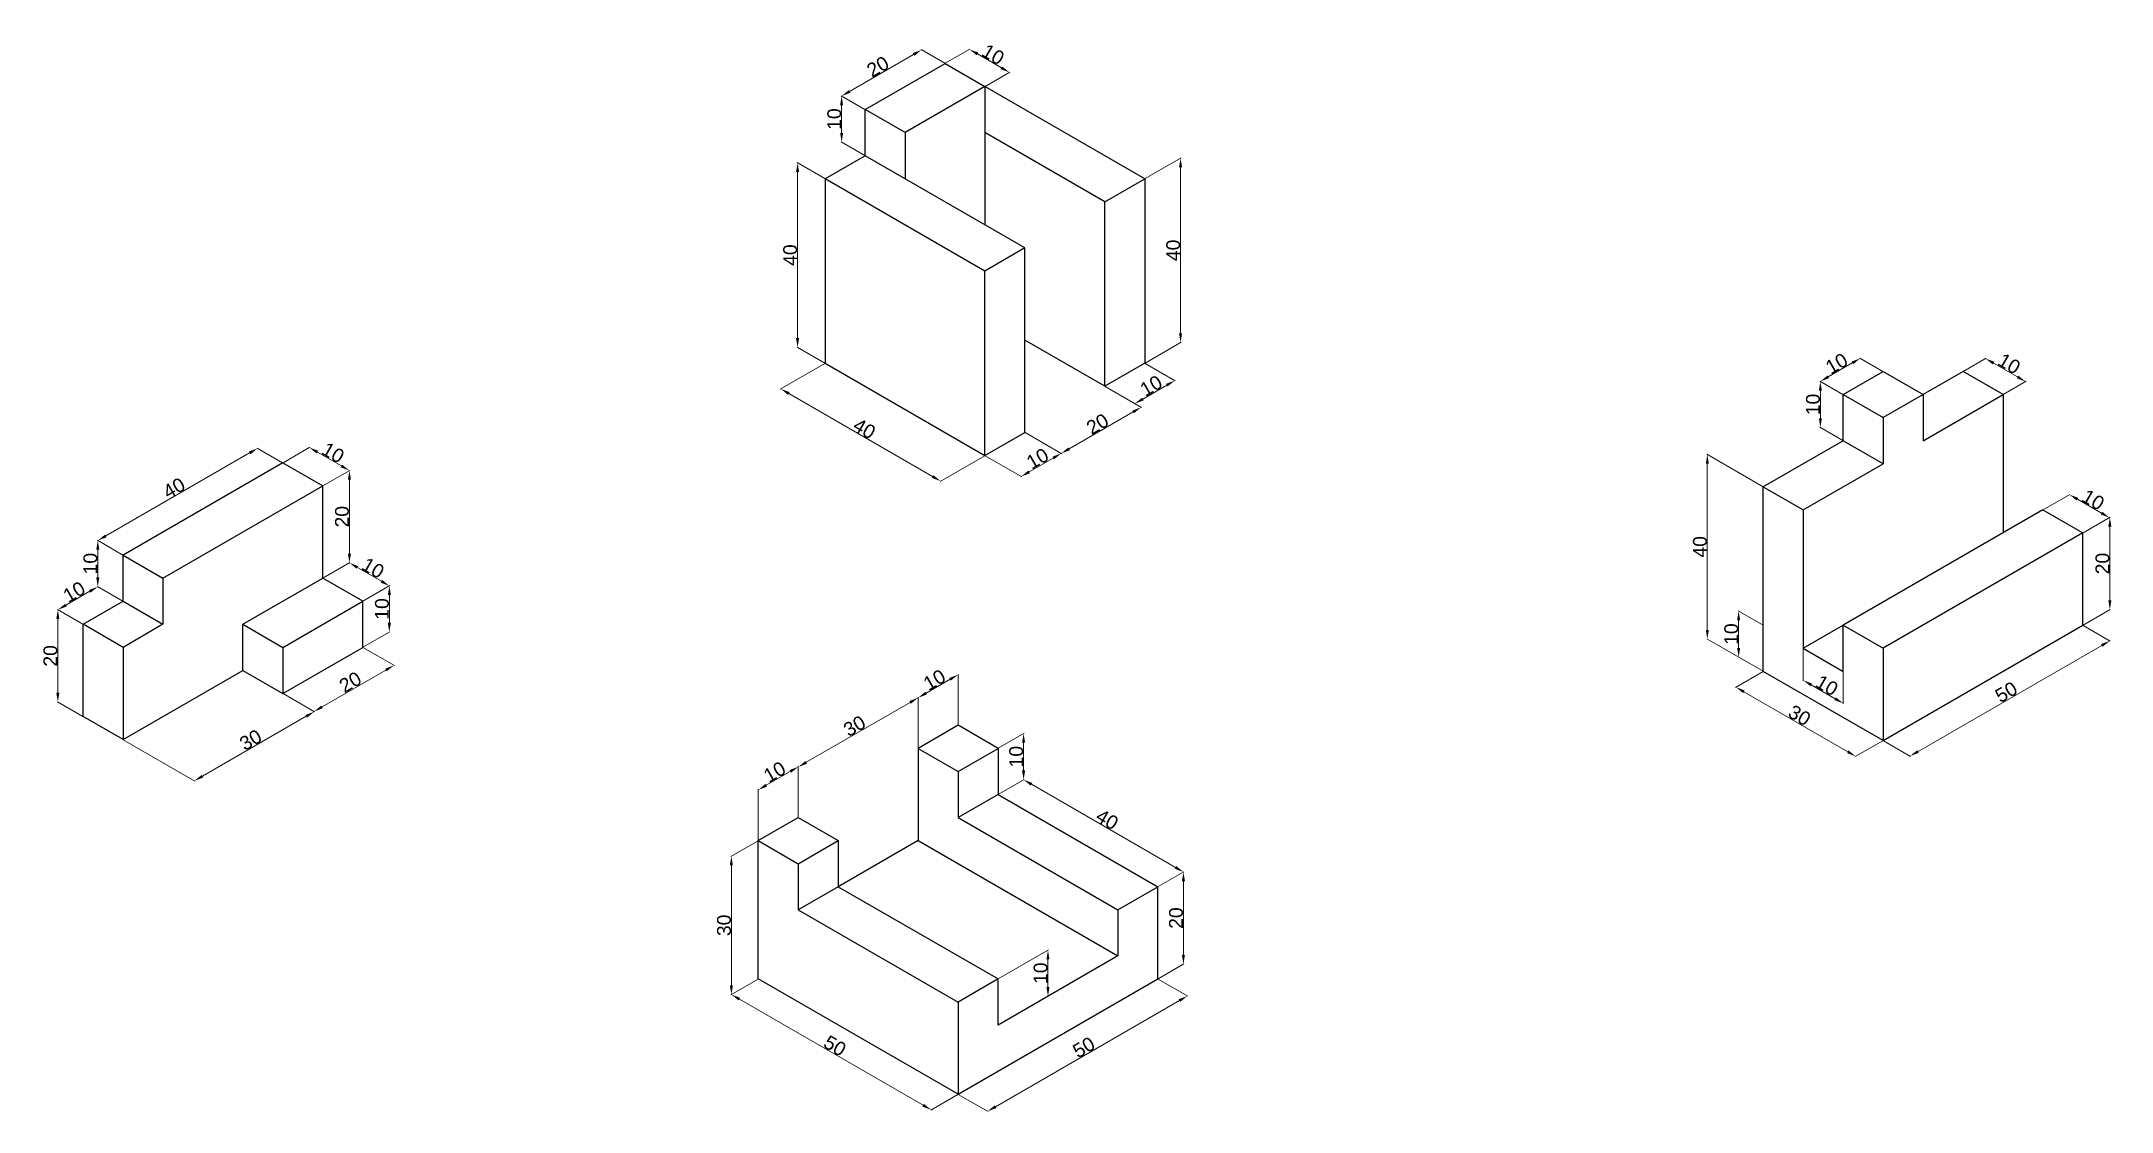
# Model space of a CAD drawing. Header units: millimetres. Extents: x -9 to 440, y -77 to 155.
import ezdxf

# ---------------------------------------------------------------- set-up
doc = ezdxf.new("R2010")
doc.units = ezdxf.units.MM
doc.header["$MEASUREMENT"] = 0
doc.layers.add('AM_5', color=3, linetype='Continuous', lineweight=15)
doc.styles.get("Standard").update_dxf_attribs({"font": 'arial.ttf'})
doc.dimstyles.new('AM_ANSI$0', dxfattribs={"dimtxt": 3, "dimasz": 2, "dimexe": 0.1, "dimexo": 0.05, "dimgap": 0.06, "dimtad": 1, "dimtoh": 1, "dimdec": 3, "dimzin": 9, "dimdsep": 46, "dimtxsty": 'Standard', "dimcen": 0, "dimclrd": 256, "dimclre": 256, "dimclrt": 2, "dimadec": 0, "dimazin": 2, "dimtp": 0.1, "dimtm": 0.1, "dimtfac": 0.71, "dimtdec": 3, "dimtofl": 0, "dimtmove": 0, "dimatfit": 3, "dimfxl": 1, "dimtolj": 1, "dimtzin": 7, "dimlwd": -1, "dimlwe": -1, "dimarcsym": 1})

# ---------------------------------------------------------------- blocks, each defined once
blk = doc.blocks.new('*D14')
at = {"layer": 'AM_5', "transparency": 16777216}
for p, q in [((43.28, 63.27), (49.1, 66.63)), ((50.74, 65.58), (55.93, 62.58)), ((51.94, 58.27), (57.76, 61.63))]:
    blk.add_line(p, q, dxfattribs=at)
for points in [[(50.9, 65.87), (50.57, 65.29), (49, 66.58)], [(56.1, 62.87), (55.77, 62.29), (57.66, 61.58)]]:
    blk.add_solid(points, dxfattribs=at)
at = {"layer": 'Defpoints', "color": 0, "transparency": 16777216}
for p in [(43.23, 63.25), (57.66, 61.58), (51.89, 58.25)]:
    blk.add_point(p, dxfattribs=at)
at = {"layer": 'AM_5', "color": 2, "transparency": 16777216, "insert": (54.13, 65.45), "char_height": 3, "attachment_point": 5, "rotation": 330}
blk.add_mtext('\\A1;10', dxfattribs=at)
blk = doc.blocks.new('*D16')
at = {"layer": 'AM_5', "transparency": 16777216}
for p, q in [((60.6, 33.27), (66.42, 36.63)), ((66.32, 34.58), (66.32, 28.58)), ((60.6, 23.27), (66.42, 26.63))]:
    blk.add_line(p, q, dxfattribs=at)
for points in [[(65.99, 34.58), (66.66, 34.58), (66.32, 36.58)], [(65.99, 28.58), (66.66, 28.58), (66.32, 26.58)]]:
    blk.add_solid(points, dxfattribs=at)
at = {"layer": 'Defpoints', "color": 0, "transparency": 16777216}
for p in [(60.55, 33.25), (60.55, 23.25), (66.32, 26.58)]:
    blk.add_point(p, dxfattribs=at)
at = {"layer": 'AM_5', "color": 2, "transparency": 16777216, "insert": (64.73, 31.58), "char_height": 3, "attachment_point": 5, "rotation": 90}
blk.add_mtext('\\A1;10', dxfattribs=at)
blk = doc.blocks.new('*D17')
at = {"layer": 'AM_5', "transparency": 16777216}
for p, q in [((51.94, 58.27), (57.76, 61.63)), ((57.66, 43.58), (57.66, 59.58)), ((51.94, 38.27), (57.76, 41.63))]:
    blk.add_line(p, q, dxfattribs=at)
for points in [[(57.33, 59.58), (58, 59.58), (57.66, 61.58)], [(57.33, 43.58), (58, 43.58), (57.66, 41.58)]]:
    blk.add_solid(points, dxfattribs=at)
at = {"layer": 'Defpoints', "color": 0, "transparency": 16777216}
for p in [(57.66, 61.58), (51.89, 58.25), (51.89, 38.25)]:
    blk.add_point(p, dxfattribs=at)
at = {"layer": 'AM_5', "color": 2, "transparency": 16777216, "insert": (56.07, 51.58), "char_height": 3, "attachment_point": 5, "rotation": 90}
blk.add_mtext('\\A1;20', dxfattribs=at)
blk = doc.blocks.new('*D18')
at = {"layer": 'AM_5', "transparency": 16777216}
for p, q in [((51.94, 38.27), (57.76, 41.63)), ((59.4, 40.58), (64.59, 37.58)), ((60.6, 33.27), (66.42, 36.63))]:
    blk.add_line(p, q, dxfattribs=at)
for points in [[(59.56, 40.87), (59.23, 40.29), (57.66, 41.58)], [(64.76, 37.87), (64.43, 37.29), (66.32, 36.58)]]:
    blk.add_solid(points, dxfattribs=at)
at = {"layer": 'Defpoints', "color": 0, "transparency": 16777216}
for p in [(51.89, 38.25), (66.32, 36.58), (60.55, 33.25)]:
    blk.add_point(p, dxfattribs=at)
at = {"layer": 'AM_5', "color": 2, "transparency": 16777216, "insert": (62.79, 40.45), "char_height": 3, "attachment_point": 5, "rotation": 330}
blk.add_mtext('\\A1;10', dxfattribs=at)
blk = doc.blocks.new('*D22')
at = {"layer": 'AM_5', "transparency": 16777216}
for p, q in [((4.86, 47.4), (36.03, 65.4)), ((43.18, 63.27), (37.67, 66.46)), ((8.54, 43.27), (3.03, 46.46))]:
    blk.add_line(p, q, dxfattribs=at)
for points in [[(35.87, 65.69), (36.2, 65.11), (37.77, 66.4)], [(4.69, 47.69), (5.02, 47.11), (3.13, 46.4)]]:
    blk.add_solid(points, dxfattribs=at)
at = {"layer": 'Defpoints', "color": 0, "transparency": 16777216}
for p in [(37.77, 66.4), (43.23, 63.25), (8.59, 43.25)]:
    blk.add_point(p, dxfattribs=at)
at = {"layer": 'AM_5', "color": 2, "transparency": 16777216, "insert": (19.65, 57.78), "char_height": 3, "attachment_point": 5, "rotation": 30}
blk.add_mtext('\\A1;40', dxfattribs=at)
blk = doc.blocks.new('*D24')
at = {"layer": 'AM_5', "transparency": 16777216}
for p, q in [((60.6, 23.22), (67.41, 19.29)), ((51.73, 10.34), (65.58, 18.34)), ((43.28, 13.22), (50.09, 9.29))]:
    blk.add_line(p, q, dxfattribs=at)
for points in [[(65.42, 18.63), (65.75, 18.05), (67.31, 19.34)], [(51.56, 10.63), (51.89, 10.05), (49.99, 9.34)]]:
    blk.add_solid(points, dxfattribs=at)
at = {"layer": 'Defpoints', "color": 0, "transparency": 16777216}
for p in [(60.55, 23.25), (67.31, 19.34), (43.23, 13.25)]:
    blk.add_point(p, dxfattribs=at)
at = {"layer": 'AM_5', "color": 2, "transparency": 16777216, "insert": (57.86, 15.72), "char_height": 3, "attachment_point": 5, "rotation": 30}
blk.add_mtext('\\A1;20', dxfattribs=at)
blk = doc.blocks.new('*D25')
at = {"layer": 'AM_5', "transparency": 16777216}
for p, q in [((8.54, 43.27), (3.03, 46.46)), ((3.13, 38.4), (3.13, 44.4)), ((8.54, 33.27), (3.03, 36.46))]:
    blk.add_line(p, q, dxfattribs=at)
for points in [[(2.79, 44.4), (3.46, 44.4), (3.13, 46.4)], [(2.79, 38.4), (3.46, 38.4), (3.13, 36.4)]]:
    blk.add_solid(points, dxfattribs=at)
at = {"layer": 'Defpoints', "color": 0, "transparency": 16777216}
for p in [(3.13, 46.4), (8.59, 43.25), (8.59, 33.25)]:
    blk.add_point(p, dxfattribs=at)
at = {"layer": 'AM_5', "color": 2, "transparency": 16777216, "insert": (1.53, 41.4), "char_height": 3, "attachment_point": 5, "rotation": 90}
blk.add_mtext('\\A1;10', dxfattribs=at)
blk = doc.blocks.new('*D26')
at = {"layer": 'AM_5', "transparency": 16777216}
for p, q in [((8.54, 33.27), (3.03, 36.46)), ((-0.12, 28.27), (-5.63, 31.46)), ((-3.8, 32.4), (1.39, 35.4))]:
    blk.add_line(p, q, dxfattribs=at)
for points in [[(1.23, 35.69), (1.56, 35.11), (3.13, 36.4)], [(-3.97, 32.69), (-3.64, 32.11), (-5.53, 31.4)]]:
    blk.add_solid(points, dxfattribs=at)
at = {"layer": 'Defpoints', "color": 0, "transparency": 16777216}
for p in [(3.13, 36.4), (8.59, 33.25), (-0.07, 28.25)]:
    blk.add_point(p, dxfattribs=at)
at = {"layer": 'AM_5', "color": 2, "transparency": 16777216, "insert": (-2, 35.28), "char_height": 3, "attachment_point": 5, "rotation": 30}
blk.add_mtext('\\A1;10', dxfattribs=at)
blk = doc.blocks.new('*D27')
at = {"layer": 'AM_5', "transparency": 16777216}
for p, q in [((-0.12, 28.27), (-5.63, 31.46)), ((-5.53, 29.4), (-5.53, 13.4)), ((-0.12, 8.27), (-5.63, 11.46))]:
    blk.add_line(p, q, dxfattribs=at)
for points in [[(-5.87, 29.4), (-5.2, 29.4), (-5.53, 31.4)], [(-5.87, 13.4), (-5.2, 13.4), (-5.53, 11.4)]]:
    blk.add_solid(points, dxfattribs=at)
at = {"layer": 'Defpoints', "color": 0, "transparency": 16777216}
for p in [(-0.07, 28.25), (-5.53, 11.4), (-0.07, 8.25)]:
    blk.add_point(p, dxfattribs=at)
at = {"layer": 'AM_5', "color": 2, "transparency": 16777216, "insert": (-7.13, 21.4), "char_height": 3, "attachment_point": 5, "rotation": 90}
blk.add_mtext('\\A1;20', dxfattribs=at)
blk = doc.blocks.new('*D28')
at = {"layer": 'AM_5', "transparency": 16777216}
for p, q in [((25.8, -4.69), (48.31, 8.31)), ((8.64, 3.22), (24.16, -5.74))]:
    blk.add_line(p, q, dxfattribs=at)
for points in [[(48.15, 8.6), (48.48, 8.02), (50.05, 9.31)], [(25.63, -4.4), (25.96, -4.98), (24.06, -5.69)]]:
    blk.add_solid(points, dxfattribs=at)
at = {"layer": 'Defpoints', "color": 0, "transparency": 16777216}
for p in [(34.57, 18.25), (50.05, 9.31), (8.59, 3.25)]:
    blk.add_point(p, dxfattribs=at)
at = {"layer": 'AM_5', "color": 2, "transparency": 16777216, "insert": (36.26, 3.19), "char_height": 3, "attachment_point": 5, "rotation": 30}
blk.add_mtext('\\A1;30', dxfattribs=at)
blk = doc.blocks.new('*D47')
at = {"layer": 'AM_5', "transparency": 16777216}
for p, q in [((232.95, -48.67), (239.39, -52.39)), ((197.72, -76.33), (237.56, -53.33)), ((189.64, -73.67), (196.09, -77.39))]:
    blk.add_line(p, q, dxfattribs=at)
for points in [[(237.39, -53.04), (237.72, -53.62), (239.29, -52.33)], [(197.55, -76.04), (197.89, -76.62), (195.99, -77.33)]]:
    blk.add_solid(points, dxfattribs=at)
at = {"layer": 'Defpoints', "color": 0, "transparency": 16777216}
for p in [(232.9, -48.64), (239.29, -52.33), (189.59, -73.64)]:
    blk.add_point(p, dxfattribs=at)
at = {"layer": 'AM_5', "color": 2, "transparency": 16777216, "insert": (216.84, -63.45), "char_height": 3, "attachment_point": 5, "rotation": 30}
blk.add_mtext('\\A1;50', dxfattribs=at)
blk = doc.blocks.new('*D48')
at = {"layer": 'AM_5', "transparency": 16777216}
for p, q in [((146.24, -48.67), (140.36, -52.07)), ((182.03, -76.01), (142.19, -53.01)), ((189.54, -73.67), (183.66, -77.07))]:
    blk.add_line(p, q, dxfattribs=at)
for points in [[(142.36, -52.72), (142.02, -53.3), (140.46, -52.01)], [(182.19, -75.72), (181.86, -76.3), (183.76, -77.01)]]:
    blk.add_solid(points, dxfattribs=at)
at = {"layer": 'Defpoints', "color": 0, "transparency": 16777216}
for p in [(146.29, -48.64), (140.46, -52.01), (189.59, -73.64)]:
    blk.add_point(p, dxfattribs=at)
at = {"layer": 'AM_5', "color": 2, "transparency": 16777216, "insert": (162.9, -63.13), "char_height": 3, "attachment_point": 5, "rotation": 330}
blk.add_mtext('\\A1;50', dxfattribs=at)
blk = doc.blocks.new('*D49')
at = {"layer": 'AM_5', "transparency": 16777216}
for p, q in [((146.24, -18.67), (140.36, -22.07)), ((140.46, -50.01), (140.46, -24.01)), ((146.24, -48.67), (140.36, -52.07))]:
    blk.add_line(p, q, dxfattribs=at)
for points in [[(140.12, -24.01), (140.79, -24.01), (140.46, -22.01)], [(140.12, -50.01), (140.79, -50.01), (140.46, -52.01)]]:
    blk.add_solid(points, dxfattribs=at)
at = {"layer": 'Defpoints', "color": 0, "transparency": 16777216}
for p in [(140.46, -22.01), (146.29, -18.64), (146.29, -48.64)]:
    blk.add_point(p, dxfattribs=at)
at = {"layer": 'AM_5', "color": 2, "transparency": 16777216, "insert": (138.87, -37.01), "char_height": 3, "attachment_point": 5, "rotation": 90}
blk.add_mtext('\\A1;30', dxfattribs=at)
blk = doc.blocks.new('*D50')
at = {"layer": 'AM_5', "transparency": 16777216}
for p, q in [((148.03, -6.64), (153.22, -3.64)), ((154.95, -13.58), (154.95, -2.52)), ((146.29, -18.58), (146.29, -7.52))]:
    blk.add_line(p, q, dxfattribs=at)
for points in [[(153.06, -3.35), (153.39, -3.93), (154.95, -2.64)], [(147.86, -6.35), (148.19, -6.93), (146.29, -7.64)]]:
    blk.add_solid(points, dxfattribs=at)
at = {"layer": 'Defpoints', "color": 0, "transparency": 16777216}
for p in [(154.95, -2.64), (154.95, -13.64), (146.29, -18.64)]:
    blk.add_point(p, dxfattribs=at)
at = {"layer": 'AM_5', "color": 2, "transparency": 16777216, "insert": (149.83, -3.76), "char_height": 3, "attachment_point": 5, "rotation": 30}
blk.add_mtext('\\A1;10', dxfattribs=at)
blk = doc.blocks.new('*D51')
at = {"layer": 'AM_5', "transparency": 16777216}
for p, q in [((182.67, 13.33), (187.86, 16.33)), ((189.59, 6.42), (189.59, 17.44)), ((180.93, 1.42), (180.93, 12.44))]:
    blk.add_line(p, q, dxfattribs=at)
for points in [[(182.5, 13.62), (182.83, 13.04), (180.93, 12.33)], [(187.7, 16.62), (188.03, 16.04), (189.59, 17.33)]]:
    blk.add_solid(points, dxfattribs=at)
at = {"layer": 'Defpoints', "color": 0, "transparency": 16777216}
for p in [(189.59, 17.33), (189.59, 6.36), (180.93, 1.36)]:
    blk.add_point(p, dxfattribs=at)
at = {"layer": 'AM_5', "color": 2, "transparency": 16777216, "insert": (184.47, 16.21), "char_height": 3, "attachment_point": 5, "rotation": 30}
blk.add_mtext('\\A1;10', dxfattribs=at)
blk = doc.blocks.new('*D52')
at = {"layer": 'AM_5', "transparency": 16777216}
for p, q in [((156.69, -1.67), (179.2, 11.33)), ((180.93, 1.42), (180.93, 12.44)), ((154.95, -13.58), (154.95, -2.56))]:
    blk.add_line(p, q, dxfattribs=at)
for points in [[(179.04, 11.62), (179.37, 11.04), (180.93, 12.33)], [(156.52, -1.38), (156.85, -1.96), (154.95, -2.67)]]:
    blk.add_solid(points, dxfattribs=at)
at = {"layer": 'Defpoints', "color": 0, "transparency": 16777216}
for p in [(180.93, 12.33), (180.93, 1.36), (154.95, -13.64)]:
    blk.add_point(p, dxfattribs=at)
at = {"layer": 'AM_5', "color": 2, "transparency": 16777216, "insert": (167.15, 6.21), "char_height": 3, "attachment_point": 5, "rotation": 30}
blk.add_mtext('\\A1;30', dxfattribs=at)
blk = doc.blocks.new('*D53')
at = {"layer": 'AM_5', "transparency": 16777216}
for p, q in [((232.95, -28.61), (238.54, -25.38)), ((238.44, -43.44), (238.44, -27.44)), ((232.95, -48.61), (238.54, -45.38))]:
    blk.add_line(p, q, dxfattribs=at)
for points in [[(238.1, -27.44), (238.77, -27.44), (238.44, -25.44)], [(238.1, -43.44), (238.77, -43.44), (238.44, -45.44)]]:
    blk.add_solid(points, dxfattribs=at)
at = {"layer": 'Defpoints', "color": 0, "transparency": 16777216}
for p in [(238.44, -25.44), (232.9, -28.64), (232.9, -48.64)]:
    blk.add_point(p, dxfattribs=at)
at = {"layer": 'AM_5', "color": 2, "transparency": 16777216, "insert": (236.84, -35.44), "char_height": 3, "attachment_point": 5, "rotation": 90}
blk.add_mtext('\\A1;20', dxfattribs=at)
blk = doc.blocks.new('*D46')
at = {"layer": 'AM_5', "transparency": 16777216}
for p, q in [((198.31, 1.39), (203.89, 4.62)), ((203.79, -3.44), (203.79, 2.56)), ((198.31, -8.61), (203.89, -5.38))]:
    blk.add_line(p, q, dxfattribs=at)
for points in [[(203.46, 2.56), (204.13, 2.56), (203.79, 4.56)], [(203.46, -3.44), (204.13, -3.44), (203.79, -5.44)]]:
    blk.add_solid(points, dxfattribs=at)
at = {"layer": 'Defpoints', "color": 0, "transparency": 16777216}
for p in [(203.79, 4.56), (198.26, 1.36), (198.26, -8.64)]:
    blk.add_point(p, dxfattribs=at)
at = {"layer": 'AM_5', "color": 2, "transparency": 16777216, "insert": (202.2, -0.44), "char_height": 3, "attachment_point": 5, "rotation": 90}
blk.add_mtext('\\A1;10', dxfattribs=at)
blk = doc.blocks.new('*D54')
at = {"layer": 'AM_5', "transparency": 16777216}
for p, q in [((198.31, -8.61), (203.89, -5.38)), ((205.53, -6.44), (236.7, -24.44)), ((232.95, -28.61), (238.54, -25.38))]:
    blk.add_line(p, q, dxfattribs=at)
for points in [[(205.69, -6.15), (205.36, -6.73), (203.79, -5.44)], [(236.87, -24.15), (236.54, -24.73), (238.44, -25.44)]]:
    blk.add_solid(points, dxfattribs=at)
at = {"layer": 'Defpoints', "color": 0, "transparency": 16777216}
for p in [(198.26, -8.64), (238.44, -25.44), (232.9, -28.64)]:
    blk.add_point(p, dxfattribs=at)
at = {"layer": 'AM_5', "color": 2, "transparency": 16777216, "insert": (221.91, -14.06), "char_height": 3, "attachment_point": 5, "rotation": 330}
blk.add_mtext('\\A1;40', dxfattribs=at)
blk = doc.blocks.new('*D55')
at = {"layer": 'AM_5', "transparency": 16777216}
for p, q in [((198.31, -48.61), (209.18, -42.33)), ((209.08, -44.39), (209.08, -50.39))]:
    blk.add_line(p, q, dxfattribs=at)
for points in [[(208.75, -44.39), (209.41, -44.39), (209.08, -42.39)], [(208.75, -50.39), (209.41, -50.39), (209.08, -52.39)]]:
    blk.add_solid(points, dxfattribs=at)
at = {"layer": 'Defpoints', "color": 0, "transparency": 16777216}
for p in [(198.26, -48.64), (209.08, -52.39), (198.26, -58.64)]:
    blk.add_point(p, dxfattribs=at)
at = {"layer": 'AM_5', "color": 2, "transparency": 16777216, "insert": (207.49, -47.39), "char_height": 3, "attachment_point": 5, "rotation": 90}
blk.add_mtext('\\A1;10', dxfattribs=at)
blk = doc.blocks.new('*D56')
at = {"layer": 'AM_5', "transparency": 16777216}
for p, q in [((160.73, 124.87), (154.71, 128.35)), ((154.81, 126.29), (154.81, 90.29)), ((160.73, 84.87), (154.71, 88.35))]:
    blk.add_line(p, q, dxfattribs=at)
for points in [[(154.47, 126.29), (155.14, 126.29), (154.81, 128.29)], [(154.47, 90.29), (155.14, 90.29), (154.81, 88.29)]]:
    blk.add_solid(points, dxfattribs=at)
at = {"layer": 'Defpoints', "color": 0, "transparency": 16777216}
for p in [(160.78, 124.84), (154.81, 88.29), (160.78, 84.84)]:
    blk.add_point(p, dxfattribs=at)
at = {"layer": 'AM_5', "color": 2, "transparency": 16777216, "insert": (153.21, 108.29), "char_height": 3, "attachment_point": 5, "rotation": 90}
blk.add_mtext('\\A1;40', dxfattribs=at)
blk = doc.blocks.new('*D57')
at = {"layer": 'AM_5', "transparency": 16777216}
for p, q in [((160.73, 84.81), (151.06, 79.23)), ((152.89, 78.29), (184.07, 60.29)), ((195.37, 64.81), (185.7, 59.23))]:
    blk.add_line(p, q, dxfattribs=at)
for points in [[(153.06, 78.58), (152.73, 78), (151.16, 79.29)], [(184.24, 60.58), (183.9, 60), (185.8, 59.29)]]:
    blk.add_solid(points, dxfattribs=at)
at = {"layer": 'Defpoints', "color": 0, "transparency": 16777216}
for p in [(160.78, 84.84), (195.42, 64.84), (185.8, 59.29)]:
    blk.add_point(p, dxfattribs=at)
at = {"layer": 'AM_5', "color": 2, "transparency": 16777216, "insert": (169.28, 70.67), "char_height": 3, "attachment_point": 5, "rotation": 330}
blk.add_mtext('\\A1;40', dxfattribs=at)
blk = doc.blocks.new('*D58')
at = {"layer": 'AM_5', "transparency": 16777216}
for p, q in [((204.13, 69.81), (212.05, 65.24)), ((195.47, 64.81), (203.39, 60.24)), ((205.02, 61.3), (210.21, 64.3))]:
    blk.add_line(p, q, dxfattribs=at)
for points in [[(210.05, 64.59), (210.38, 64.01), (211.95, 65.3)], [(204.85, 61.59), (205.19, 61.01), (203.29, 60.3)]]:
    blk.add_solid(points, dxfattribs=at)
at = {"layer": 'Defpoints', "color": 0, "transparency": 16777216}
for p in [(204.08, 69.84), (195.42, 64.84), (211.95, 65.3)]:
    blk.add_point(p, dxfattribs=at)
at = {"layer": 'AM_5', "color": 2, "transparency": 16777216, "insert": (206.82, 64.18), "char_height": 3, "attachment_point": 5, "rotation": 30}
blk.add_mtext('\\A1;10', dxfattribs=at)
blk = doc.blocks.new('*D59')
at = {"layer": 'AM_5', "transparency": 16777216}
for p, q in [((230.12, 84.81), (236.67, 81.03)), ((221.45, 79.81), (228.01, 76.03)), ((229.64, 77.09), (234.84, 80.09))]:
    blk.add_line(p, q, dxfattribs=at)
for points in [[(234.67, 80.38), (235, 79.8), (236.57, 81.09)], [(229.47, 77.38), (229.81, 76.8), (227.91, 76.09)]]:
    blk.add_solid(points, dxfattribs=at)
at = {"layer": 'Defpoints', "color": 0, "transparency": 16777216}
for p in [(230.07, 84.84), (236.57, 81.09), (221.4, 79.84)]:
    blk.add_point(p, dxfattribs=at)
at = {"layer": 'AM_5', "color": 2, "transparency": 16777216, "insert": (231.44, 79.97), "char_height": 3, "attachment_point": 5, "rotation": 30}
blk.add_mtext('\\A1;10', dxfattribs=at)
blk = doc.blocks.new('*D60')
at = {"layer": 'AM_5', "transparency": 16777216}
for p, q in [((230.12, 124.87), (237.92, 129.38)), ((237.82, 127.32), (237.82, 91.32)), ((230.12, 84.87), (237.92, 89.38))]:
    blk.add_line(p, q, dxfattribs=at)
for points in [[(237.49, 127.32), (238.15, 127.32), (237.82, 129.32)], [(237.49, 91.32), (238.15, 91.32), (237.82, 89.32)]]:
    blk.add_solid(points, dxfattribs=at)
at = {"layer": 'Defpoints', "color": 0, "transparency": 16777216}
for p in [(230.07, 124.84), (237.82, 89.32), (230.07, 84.84)]:
    blk.add_point(p, dxfattribs=at)
at = {"layer": 'AM_5', "color": 2, "transparency": 16777216, "insert": (236.23, 109.32), "char_height": 3, "attachment_point": 5, "rotation": 90}
blk.add_mtext('\\A1;40', dxfattribs=at)
blk = doc.blocks.new('*D61')
at = {"layer": 'AM_5', "transparency": 16777216}
for p, q in [((186.71, 149.87), (181.57, 152.84)), ((166.08, 143.78), (179.94, 151.78)), ((169.39, 139.87), (164.25, 142.84))]:
    blk.add_line(p, q, dxfattribs=at)
for points in [[(179.77, 152.07), (180.11, 151.49), (181.67, 152.78)], [(165.92, 144.07), (166.25, 143.49), (164.35, 142.78)]]:
    blk.add_solid(points, dxfattribs=at)
at = {"layer": 'Defpoints', "color": 0, "transparency": 16777216}
for p in [(181.67, 152.78), (186.76, 149.84), (169.44, 139.84)]:
    blk.add_point(p, dxfattribs=at)
at = {"layer": 'AM_5', "color": 2, "transparency": 16777216, "insert": (172.21, 149.16), "char_height": 3, "attachment_point": 5, "rotation": 30}
blk.add_mtext('\\A1;20', dxfattribs=at)
blk = doc.blocks.new('*D62')
at = {"layer": 'AM_5', "transparency": 16777216}
for p, q in [((186.81, 149.87), (192.16, 152.96)), ((193.79, 151.9), (198.99, 148.9)), ((195.47, 144.87), (200.82, 147.96))]:
    blk.add_line(p, q, dxfattribs=at)
for points in [[(193.96, 152.19), (193.63, 151.61), (192.06, 152.9)], [(199.16, 149.19), (198.82, 148.61), (200.72, 147.9)]]:
    blk.add_solid(points, dxfattribs=at)
at = {"layer": 'Defpoints', "color": 0, "transparency": 16777216}
for p in [(186.76, 149.84), (195.42, 144.84), (200.72, 147.9)]:
    blk.add_point(p, dxfattribs=at)
at = {"layer": 'AM_5', "color": 2, "transparency": 16777216, "insert": (197.19, 151.78), "char_height": 3, "attachment_point": 5, "rotation": 330}
blk.add_mtext('\\A1;10', dxfattribs=at)
blk = doc.blocks.new('*D63')
at = {"layer": 'AM_5', "transparency": 16777216}
for p, q in [((169.39, 139.87), (164.25, 142.84)), ((164.35, 140.78), (164.35, 134.78)), ((169.39, 129.87), (164.25, 132.84))]:
    blk.add_line(p, q, dxfattribs=at)
for points in [[(164.02, 140.78), (164.68, 140.78), (164.35, 142.78)], [(164.02, 134.78), (164.68, 134.78), (164.35, 132.78)]]:
    blk.add_solid(points, dxfattribs=at)
at = {"layer": 'Defpoints', "color": 0, "transparency": 16777216}
for p in [(169.44, 139.84), (164.35, 132.78), (169.44, 129.84)]:
    blk.add_point(p, dxfattribs=at)
at = {"layer": 'AM_5', "color": 2, "transparency": 16777216, "insert": (162.76, 137.78), "char_height": 3, "attachment_point": 5, "rotation": 90}
blk.add_mtext('\\A1;10', dxfattribs=at)
blk = doc.blocks.new('*D68')
at = {"layer": 'AM_5', "transparency": 16777216}
for p, q in [((433.45, 28.02), (439.34, 24.62)), ((397.67, 0.68), (437.51, 23.68)), ((390.15, 3.02), (396.04, -0.38))]:
    blk.add_line(p, q, dxfattribs=at)
for points in [[(437.34, 23.97), (437.67, 23.39), (439.24, 24.68)], [(397.5, 0.97), (397.84, 0.39), (395.94, -0.32)]]:
    blk.add_solid(points, dxfattribs=at)
at = {"layer": 'Defpoints', "color": 0, "transparency": 16777216}
for p in [(433.4, 28.05), (439.24, 24.68), (390.1, 3.05)]:
    blk.add_point(p, dxfattribs=at)
at = {"layer": 'AM_5', "color": 2, "transparency": 16777216, "insert": (416.79, 13.56), "char_height": 3, "attachment_point": 5, "rotation": 30}
blk.add_mtext('\\A1;50', dxfattribs=at)
blk = doc.blocks.new('*D69')
at = {"layer": 'AM_5', "transparency": 16777216}
for p, q in [((433.45, 48.08), (439.34, 51.48)), ((439.24, 33.42), (439.24, 49.42)), ((433.45, 28.08), (439.34, 31.48))]:
    blk.add_line(p, q, dxfattribs=at)
for points in [[(438.91, 49.42), (439.57, 49.42), (439.24, 51.42)], [(438.91, 33.42), (439.57, 33.42), (439.24, 31.42)]]:
    blk.add_solid(points, dxfattribs=at)
at = {"layer": 'Defpoints', "color": 0, "transparency": 16777216}
for p in [(439.24, 51.42), (433.4, 48.05), (433.4, 28.05)]:
    blk.add_point(p, dxfattribs=at)
at = {"layer": 'AM_5', "color": 2, "transparency": 16777216, "insert": (437.65, 41.42), "char_height": 3, "attachment_point": 5, "rotation": 90}
blk.add_mtext('\\A1;20', dxfattribs=at)
blk = doc.blocks.new('*D74')
at = {"layer": 'AM_5', "transparency": 16777216}
for p, q in [((364.07, 58.08), (351.89, 65.11)), ((351.99, 63.05), (351.99, 27.05)), ((364.07, 18.08), (351.89, 25.11))]:
    blk.add_line(p, q, dxfattribs=at)
for points in [[(351.66, 63.05), (352.33, 63.05), (351.99, 65.05)], [(351.66, 27.05), (352.33, 27.05), (351.99, 25.05)]]:
    blk.add_solid(points, dxfattribs=at)
at = {"layer": 'Defpoints', "color": 0, "transparency": 16777216}
for p in [(364.12, 58.05), (351.99, 25.05), (364.12, 18.05)]:
    blk.add_point(p, dxfattribs=at)
at = {"layer": 'AM_5', "color": 2, "transparency": 16777216, "insert": (350.4, 45.05), "char_height": 3, "attachment_point": 5, "rotation": 90}
blk.add_mtext('\\A1;40', dxfattribs=at)
blk = doc.blocks.new('*D75')
at = {"layer": 'AM_5', "transparency": 16777216}
for p, q in [((364.07, 18.02), (358.09, 14.56)), ((359.92, 13.62), (382.44, 0.62)), ((390.05, 3.02), (384.07, -0.44))]:
    blk.add_line(p, q, dxfattribs=at)
for points in [[(360.09, 13.91), (359.75, 13.33), (358.19, 14.62)], [(382.6, 0.91), (382.27, 0.33), (384.17, -0.38)]]:
    blk.add_solid(points, dxfattribs=at)
at = {"layer": 'Defpoints', "color": 0, "transparency": 16777216}
for p in [(364.12, 18.05), (390.1, 3.05), (384.17, -0.38)]:
    blk.add_point(p, dxfattribs=at)
at = {"layer": 'AM_5', "color": 2, "transparency": 16777216, "insert": (371.97, 8.5), "char_height": 3, "attachment_point": 5, "rotation": 330}
blk.add_mtext('\\A1;30', dxfattribs=at)
blk = doc.blocks.new('*D76')
at = {"layer": 'AM_5', "transparency": 16777216}
for p, q in [((424.79, 53.08), (430.59, 56.42)), ((432.22, 55.37), (437.42, 52.37)), ((433.45, 48.08), (439.25, 51.42))]:
    blk.add_line(p, q, dxfattribs=at)
for points in [[(432.39, 55.66), (432.06, 55.08), (430.49, 56.37)], [(437.59, 52.66), (437.25, 52.08), (439.15, 51.37)]]:
    blk.add_solid(points, dxfattribs=at)
at = {"layer": 'Defpoints', "color": 0, "transparency": 16777216}
for p in [(424.74, 53.05), (439.15, 51.37), (433.4, 48.05)]:
    blk.add_point(p, dxfattribs=at)
at = {"layer": 'AM_5', "color": 2, "transparency": 16777216, "insert": (435.62, 55.24), "char_height": 3, "attachment_point": 5, "rotation": 330}
blk.add_mtext('\\A1;10', dxfattribs=at)
blk = doc.blocks.new('*D77')
at = {"layer": 'AM_5', "transparency": 16777216}
for p, q in [((407.47, 83.08), (412.41, 85.93)), ((414.04, 84.87), (419.24, 81.87)), ((416.13, 78.08), (421.07, 80.93))]:
    blk.add_line(p, q, dxfattribs=at)
for points in [[(414.21, 85.16), (413.87, 84.58), (412.31, 85.87)], [(419.4, 82.16), (419.07, 81.58), (420.97, 80.87)]]:
    blk.add_solid(points, dxfattribs=at)
at = {"layer": 'Defpoints', "color": 0, "transparency": 16777216}
for p in [(407.42, 83.05), (420.97, 80.87), (416.08, 78.05)]:
    blk.add_point(p, dxfattribs=at)
at = {"layer": 'AM_5', "color": 2, "transparency": 16777216, "insert": (417.43, 84.75), "char_height": 3, "attachment_point": 5, "rotation": 330}
blk.add_mtext('\\A1;10', dxfattribs=at)
blk = doc.blocks.new('*D78')
at = {"layer": 'AM_5', "transparency": 16777216}
for p, q in [((390.05, 83.08), (385.05, 85.97)), ((381.39, 78.08), (376.39, 80.97)), ((378.22, 81.91), (383.42, 84.91))]:
    blk.add_line(p, q, dxfattribs=at)
for points in [[(383.25, 85.2), (383.59, 84.62), (385.15, 85.91)], [(378.06, 82.2), (378.39, 81.62), (376.49, 80.91)]]:
    blk.add_solid(points, dxfattribs=at)
at = {"layer": 'Defpoints', "color": 0, "transparency": 16777216}
for p in [(385.15, 85.91), (390.1, 83.05), (381.44, 78.05)]:
    blk.add_point(p, dxfattribs=at)
at = {"layer": 'AM_5', "color": 2, "transparency": 16777216, "insert": (380.02, 84.79), "char_height": 3, "attachment_point": 5, "rotation": 30}
blk.add_mtext('\\A1;10', dxfattribs=at)
blk = doc.blocks.new('*D79')
at = {"layer": 'AM_5', "transparency": 16777216}
for p, q in [((381.39, 78.08), (376.39, 80.97)), ((376.49, 78.91), (376.49, 72.91)), ((381.39, 68.08), (376.39, 70.97))]:
    blk.add_line(p, q, dxfattribs=at)
for points in [[(376.16, 78.91), (376.82, 78.91), (376.49, 80.91)], [(376.16, 72.91), (376.82, 72.91), (376.49, 70.91)]]:
    blk.add_solid(points, dxfattribs=at)
at = {"layer": 'Defpoints', "color": 0, "transparency": 16777216}
for p in [(381.44, 78.05), (376.49, 70.91), (381.44, 68.05)]:
    blk.add_point(p, dxfattribs=at)
at = {"layer": 'AM_5', "color": 2, "transparency": 16777216, "insert": (374.9, 75.91), "char_height": 3, "attachment_point": 5, "rotation": 90}
blk.add_mtext('\\A1;10', dxfattribs=at)
blk = doc.blocks.new('*D80')
at = {"layer": 'AM_5', "transparency": 16777216}
for p, q in [((364.07, 28.08), (358.68, 31.19)), ((358.78, 23.13), (358.78, 29.13)), ((364.07, 18.08), (358.68, 21.19))]:
    blk.add_line(p, q, dxfattribs=at)
for points in [[(358.45, 29.13), (359.11, 29.13), (358.78, 31.13)], [(358.45, 23.13), (359.11, 23.13), (358.78, 21.13)]]:
    blk.add_solid(points, dxfattribs=at)
at = {"layer": 'Defpoints', "color": 0, "transparency": 16777216}
for p in [(358.78, 31.13), (364.12, 28.05), (364.12, 18.05)]:
    blk.add_point(p, dxfattribs=at)
at = {"layer": 'AM_5', "color": 2, "transparency": 16777216, "insert": (357.19, 26.13), "char_height": 3, "attachment_point": 5, "rotation": 90}
blk.add_mtext('\\A1;10', dxfattribs=at)
blk = doc.blocks.new('*D81')
at = {"layer": 'AM_5', "transparency": 16777216}
for p, q in [((372.78, 22.99), (372.78, 16)), ((381.44, 17.99), (381.44, 11)), ((374.51, 15.12), (379.71, 12.12))]:
    blk.add_line(p, q, dxfattribs=at)
for points in [[(374.68, 15.41), (374.35, 14.83), (372.78, 16.12)], [(379.88, 12.41), (379.54, 11.83), (381.44, 11.12)]]:
    blk.add_solid(points, dxfattribs=at)
at = {"layer": 'Defpoints', "color": 0, "transparency": 16777216}
for p in [(372.78, 23.05), (381.44, 18.05), (381.44, 11.12)]:
    blk.add_point(p, dxfattribs=at)
at = {"layer": 'AM_5', "color": 2, "transparency": 16777216, "insert": (377.91, 15), "char_height": 3, "attachment_point": 5, "rotation": 330}
blk.add_mtext('\\A1;10', dxfattribs=at)
blk = doc.blocks.new('*D82')
at = {"layer": 'AM_5', "transparency": 16777216}
for p, q in [((221.45, 79.81), (229.37, 75.24)), ((213.68, 66.3), (227.54, 74.3)), ((204.13, 69.81), (212.05, 65.24))]:
    blk.add_line(p, q, dxfattribs=at)
for points in [[(227.37, 74.59), (227.7, 74.01), (229.27, 75.3)], [(213.51, 66.59), (213.85, 66.01), (211.95, 65.3)]]:
    blk.add_solid(points, dxfattribs=at)
at = {"layer": 'Defpoints', "color": 0, "transparency": 16777216}
for p in [(221.4, 79.84), (229.27, 75.3), (204.08, 69.84)]:
    blk.add_point(p, dxfattribs=at)
at = {"layer": 'AM_5', "color": 2, "transparency": 16777216, "insert": (219.81, 71.68), "char_height": 3, "attachment_point": 5, "rotation": 30}
blk.add_mtext('\\A1;20', dxfattribs=at)

msp = doc.modelspace()

# ---------------------------------------------------------------- linework, layer by layer
for p, q in [((169.4435, 139.8413), (186.764, 149.8413)), ((186.764, 149.8413), (195.4242, 144.8413)), ((195.4242, 144.8413), (178.1037, 134.8413)), ((195.4242, 144.8413), (195.4242, 114.8413)), ((230.0652, 124.8413), (195.4242, 144.8413)), ((169.4435, 129.8413), (169.4435, 139.8413)), ((178.1037, 134.8413), (169.4435, 139.8413)), ((178.1037, 134.8413), (178.1037, 124.8413)), ((221.405, 119.8413), (195.4242, 134.8413)), ((169.4435, 129.8413), (160.7832, 124.8413)), ((204.0845, 109.8413), (169.4435, 129.8413)), ((195.4242, 104.8413), (160.7832, 124.8413)), ((160.7832, 124.8413), (160.7832, 84.8413)), ((221.405, 119.8413), (230.0652, 124.8413)), ((230.0652, 124.8413), (230.0652, 84.8413)), ((221.405, 79.8413), (221.405, 119.8413)), ((204.0845, 109.8413), (195.4242, 104.8413)), ((204.0845, 69.8413), (204.0845, 109.8413)), ((195.4242, 64.8413), (195.4242, 104.8413)), ((221.405, 79.8413), (204.0845, 89.8413)), ((160.7832, 84.8413), (195.4242, 64.8413)), ((230.0652, 84.8413), (221.405, 79.8413)), ((381.443, 78.0484), (390.1032, 83.0484)), ((390.1032, 83.0484), (398.7635, 78.0484)), ((407.4237, 83.0484), (398.7635, 78.0484)), ((416.084, 78.0484), (407.4237, 83.0484)), ((381.443, 68.0484), (381.443, 78.0484)), ((381.443, 78.0484), (390.1032, 73.0484)), ((398.7635, 78.0484), (390.1032, 73.0484)), ((398.7635, 78.0484), (398.7635, 68.0484)), ((398.7635, 68.0484), (416.084, 78.0484)), ((416.084, 78.0484), (416.084, 48.0484)), ((390.1032, 73.0484), (390.1032, 63.0484)), ((195.4242, 64.8413), (204.0845, 69.8413)), ((381.443, 68.0484), (364.1225, 58.0484)), ((390.1032, 63.0484), (381.443, 68.0484)), ((43.2344, 63.2455), (8.5933, 43.2455)), ((43.2344, 63.2455), (51.8946, 58.2455)), ((372.7827, 53.0484), (390.1032, 63.0484)), ((17.2536, 38.2455), (51.8946, 58.2455)), ((51.8946, 38.2455), (51.8946, 58.2455)), ((364.1225, 18.0484), (364.1225, 58.0484)), ((364.1225, 58.0484), (372.7827, 53.0484)), ((372.7827, 53.0484), (372.7827, 23.0484)), ((424.7442, 53.0484), (381.443, 28.0484)), ((424.7442, 53.0484), (433.4045, 48.0484)), ((433.4045, 48.0484), (390.1032, 23.0484)), ((433.4045, 28.0484), (433.4045, 48.0484)), ((8.5933, 43.2455), (17.2536, 38.2455)), ((8.5933, 33.2455), (8.5933, 43.2455)), ((17.2536, 38.2455), (17.2536, 28.2455)), ((34.5741, 28.2455), (51.8946, 38.2455)), ((60.5549, 33.2455), (51.8946, 38.2455)), ((-0.0669, 28.2455), (8.5933, 33.2455)), ((8.5933, 33.2455), (17.2536, 28.2455)), ((43.2344, 23.2455), (60.5549, 33.2455)), ((60.5549, 23.2455), (60.5549, 33.2455)), ((8.5933, 23.2455), (-0.0669, 28.2455)), ((-0.0669, 8.2455), (-0.0669, 28.2455)), ((17.2536, 28.2455), (8.5933, 23.2455)), ((34.5741, 18.2455), (34.5741, 28.2455)), ((34.5741, 28.2455), (43.2344, 23.2455)), ((372.7827, 23.0484), (381.443, 28.0484)), ((381.443, 18.0484), (381.443, 28.0484)), ((381.443, 28.0484), (390.1032, 23.0484)), ((390.1032, 3.0484), (433.4045, 28.0484)), ((8.5933, 23.2455), (8.5933, 3.2455)), ((43.2344, 13.2455), (60.5549, 23.2455)), ((43.2344, 23.2455), (43.2344, 13.2455)), ((372.7827, 23.0484), (381.443, 18.0484)), ((390.1032, 23.0484), (390.1032, 3.0484)), ((8.5933, 3.2455), (34.5741, 18.2455)), ((34.5741, 18.2455), (43.2344, 13.2455)), ((390.1032, 3.0484), (364.1225, 18.0484)), ((8.5933, 3.2455), (-0.0669, 8.2455)), ((189.5948, 6.359), (180.9346, 1.359)), ((198.2551, 1.359), (189.5948, 6.359)), ((180.9346, 1.359), (189.5948, -3.641)), ((180.9346, 1.359), (180.9346, -18.641)), ((180.9346, 1.359), (189.5948, -3.641)), ((189.5948, -3.641), (198.2551, 1.359)), ((198.2551, 1.359), (198.2551, -8.641)), ((189.5948, -3.641), (189.5948, -13.641)), ((198.2551, -8.641), (189.5948, -13.641)), ((198.2551, -8.641), (232.8961, -28.641)), ((146.2935, -18.641), (154.9538, -13.641)), ((154.9538, -13.641), (163.614, -18.641)), ((189.5948, -13.641), (224.2358, -33.641)), ((146.2935, -48.641), (146.2935, -18.641)), ((146.2935, -18.641), (154.9538, -23.641)), ((154.9538, -23.641), (163.614, -18.641)), ((180.9346, -18.641), (163.614, -28.641)), ((163.614, -18.641), (163.614, -28.641)), ((180.9346, -18.641), (224.2358, -43.641)), ((154.9538, -23.641), (154.9538, -33.641)), ((163.614, -28.641), (154.9538, -33.641)), ((163.614, -28.641), (198.2551, -48.641)), ((224.2358, -33.641), (232.8961, -28.641)), ((232.8961, -48.641), (232.8961, -28.641)), ((154.9538, -33.641), (189.5948, -53.641)), ((224.2358, -33.641), (224.2358, -43.641)), ((224.2358, -43.641), (198.2551, -58.641)), ((189.5948, -73.641), (146.2935, -48.641)), ((189.5948, -73.641), (232.8961, -48.641)), ((198.2551, -48.641), (189.5948, -53.641)), ((198.2551, -58.641), (198.2551, -48.641)), ((189.5948, -53.641), (189.5948, -73.641))]:
    msp.add_line(p, q)

# ---------------------------------------------------------------- dimensions: what is measured, and where the dimension line sits
at = {"layer": 'AM_5'}
for p1, p2, distance, picture, middle in [((169.4435, 139.8413), (186.764, 149.8413), 5.0934, '*D61', (172.2145, 149.1604)), ((186.764, 149.8413), (195.4242, 144.8413), 5.298, '*D62', (197.1879, 151.7786)), ((381.443, 78.0484), (390.1032, 83.0484), 4.9523, '*D78', (380.025, 84.7861)), ((407.4237, 83.0484), (416.084, 78.0484), 4.8837, '*D77', (417.4335, 84.7465)), ((160.7832, 84.8413), (195.4242, 64.8413), -9.6208, '*D57', (169.2788, 70.6652)), ((221.405, 79.8413), (230.0652, 84.8413), -6.5034, '*D59', (231.4426, 79.9651)), ((204.0845, 69.8413), (221.405, 79.8413), -7.8623, '*D82', (219.8112, 71.6805)), ((43.2344, 63.2455), (51.8946, 58.2455), 5.7694, '*D14', (54.1298, 65.4549)), ((195.4242, 64.8413), (204.0845, 69.8413), -7.8623, '*D58', (206.8208, 64.1805)), ((8.5933, 43.2455), (43.2344, 63.2455), 5.4679, '*D22', (19.6501, 57.7808)), ((424.7442, 53.0484), (433.4045, 48.0484), 5.7468, '*D76', (435.6171, 55.2448)), ((433.4045, 28.0484), (433.4045, 48.0484), -5.8355, '*D69', (437.6483, 41.4176)), ((51.8946, 38.2455), (60.5549, 33.2455), 5.7694, '*D18', (62.79, 40.4549)), ((-0.0669, 28.2455), (8.5933, 33.2455), 5.4679, '*D26', (-2.0005, 35.2808)), ((43.2344, 13.2455), (60.5549, 23.2455), -6.7592, '*D24', (57.858, 15.7215)), ((180.9346, 1.359), (189.5948, 6.359), 9.4996, '*D51', (184.4688, 16.2066)), ((364.1225, 18.0484), (390.1032, 3.0484), -5.9349, '*D75', (371.9743, 8.5013)), ((154.9538, -13.641), (180.9346, 1.359), 9.4996, '*D52', (167.1478, 6.2075)), ((198.2551, -8.641), (198.2551, 1.359), -5.5398, '*D46', (202.2031, -0.4426)), ((146.2935, -18.641), (154.9538, -13.641), 9.5281, '*D50', (149.8278, -3.7605)), ((146.2935, -48.641), (146.2935, -18.641), 5.8355, '*D49', (138.8652, -37.0102)), ((232.8961, -48.641), (232.8961, -28.641), -5.5398, '*D53', (236.8441, -35.4426)), ((189.5948, -73.641), (232.8961, -48.641), -6.3916, '*D47', (216.8412, -63.4528))]:
    dim = msp.add_aligned_dim(p1=p1, p2=p2, distance=distance, dimstyle='AM_ANSI$0', dxfattribs=at)
    dim.commit()
    dim.dimension.update_dxf_attribs({"geometry": picture, "text_midpoint": middle})
for base, p1, p2, angle, picture, middle in [((164.3501, 132.782), (169.4435, 139.8413), (169.4435, 129.8413), 90, '*D63', (162.7584, 137.782)), ((154.8057, 88.2924), (160.7832, 124.8413), (160.7832, 84.8413), 90, '*D56', (153.2139, 108.2924)), ((237.8212, 89.3192), (230.0652, 124.8413), (230.0652, 84.8413), 90, '*D60', (236.2294, 109.3192)), ((376.4907, 70.9076), (381.443, 78.0484), (381.443, 68.0484), 90, '*D79', (374.899, 75.9076)), ((351.9949, 25.0503), (364.1225, 58.0484), (364.1225, 18.0484), 90, '*D74', (350.4032, 45.0503)), ((57.664, 61.5765), (51.8946, 38.2455), (51.8946, 58.2455), 90, '*D17', (56.0723, 51.5765)), ((3.1255, 46.4023), (8.5933, 33.2455), (8.5933, 43.2455), 90, '*D25', (1.5338, 41.4023)), ((66.3243, 26.5765), (60.5549, 33.2455), (60.5549, 23.2455), 90, '*D16', (64.7326, 31.5765)), ((-5.5348, 11.4023), (-0.0669, 28.2455), (-0.0669, 8.2455), 90, '*D27', (-7.1265, 21.4023)), ((439.24, 24.6792), (390.1032, 3.0484), (433.4045, 28.0484), 210, '*D68', (416.7936, 13.5577)), ((140.458, -52.0102), (189.5948, -73.641), (146.2935, -48.641), 330, '*D48', (162.9045, -63.1317))]:
    dim = msp.add_linear_dim(base=base, p1=p1, p2=p2, angle=angle, dimstyle='AM_ANSI$0', dxfattribs=at)
    dim.commit()
    dim.dimension.update_dxf_attribs({"geometry": picture, "text_midpoint": middle})
for base, p1, p2, override, picture, middle in [((358.7815, 31.132), (364.1225, 18.0484), (364.1225, 28.0484), {"dimpost": ''}, '*D80', (357.1898, 26.132)), ((209.0816, -52.3903), (198.2551, -48.641), (198.2551, -58.641), {"dimpost": '', "dimse2": 1}, '*D55', (207.4899, -47.3903))]:
    dim = msp.add_linear_dim(base=base, p1=p1, p2=p2, angle=90, dimstyle='AM_ANSI$0', override=override, dxfattribs=at)
    dim.commit()
    dim.dimension.update_dxf_attribs({"geometry": picture, "text_midpoint": middle})
for p1, p2, distance, override, picture, middle in [((372.7827, 23.0484), (381.443, 18.0484), -6.0009, {"dimpost": ''}, '*D81', (377.9087, 14.9977)), ((8.5933, 3.2455), (34.5741, 18.2455), -15.4711, {"dimse2": 1}, '*D28', (36.2585, 3.1926)), ((198.2551, -8.641), (232.8961, -28.641), 5.5398, {"dimpost": ''}, '*D54', (221.9112, -14.0642))]:
    dim = msp.add_aligned_dim(p1=p1, p2=p2, distance=distance, dimstyle='AM_ANSI$0', override=override, dxfattribs=at)
    dim.commit()
    dim.dimension.update_dxf_attribs({"geometry": picture, "text_midpoint": middle})

doc.saveas('drawing.dxf')
